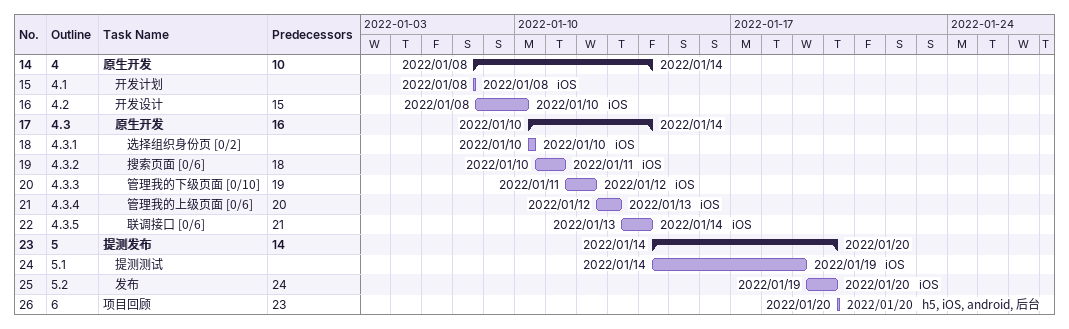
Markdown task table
| ID | WBS | Task | Start | Finish | Predecessors | Resources |
|---|---|---|---|---|---|---|
| 14 | 4 | **原生开发** | 2022-01-08 | 2022-01-14 | 10 |  |
| 15 | 4.1 | 开发计划 | 2022-01-08 | 2022-01-08 |  | iOS |
| 16 | 4.2 | 开发设计 | 2022-01-08 | 2022-01-10 | 15 | iOS |
| 17 | 4.3 | **原生开发** | 2022-01-10 | 2022-01-14 | 16 |  |
| 18 | 4.3.1 | 选择组织身份页 [0/2] | 2022-01-10 | 2022-01-10 |  | iOS |
| 19 | 4.3.2 | 搜索页面 [0/6] | 2022-01-10 | 2022-01-11 | 18 | iOS |
| 20 | 4.3.3 | 管理我的下级页面 [0/10] | 2022-01-11 | 2022-01-12 | 19 | iOS |
| 21 | 4.3.4 | 管理我的上级页面 [0/6] | 2022-01-12 | 2022-01-13 | 20 | iOS |
| 22 | 4.3.5 | 联调接口 [0/6] | 2022-01-13 | 2022-01-14 | 21 | iOS |
| 23 | 5 | **提测发布** | 2022-01-14 | 2022-01-20 | 14 |  |
| 24 | 5.1 | 提测测试 | 2022-01-14 | 2022-01-19 |  | iOS |
| 25 | 5.2 | 发布 | 2022-01-19 | 2022-01-20 | 24 | iOS |
| 26 | 6 | 项目回顾 | 2022-01-20 | 2022-01-20 | 23 | h5, iOS, android, 后台 |
